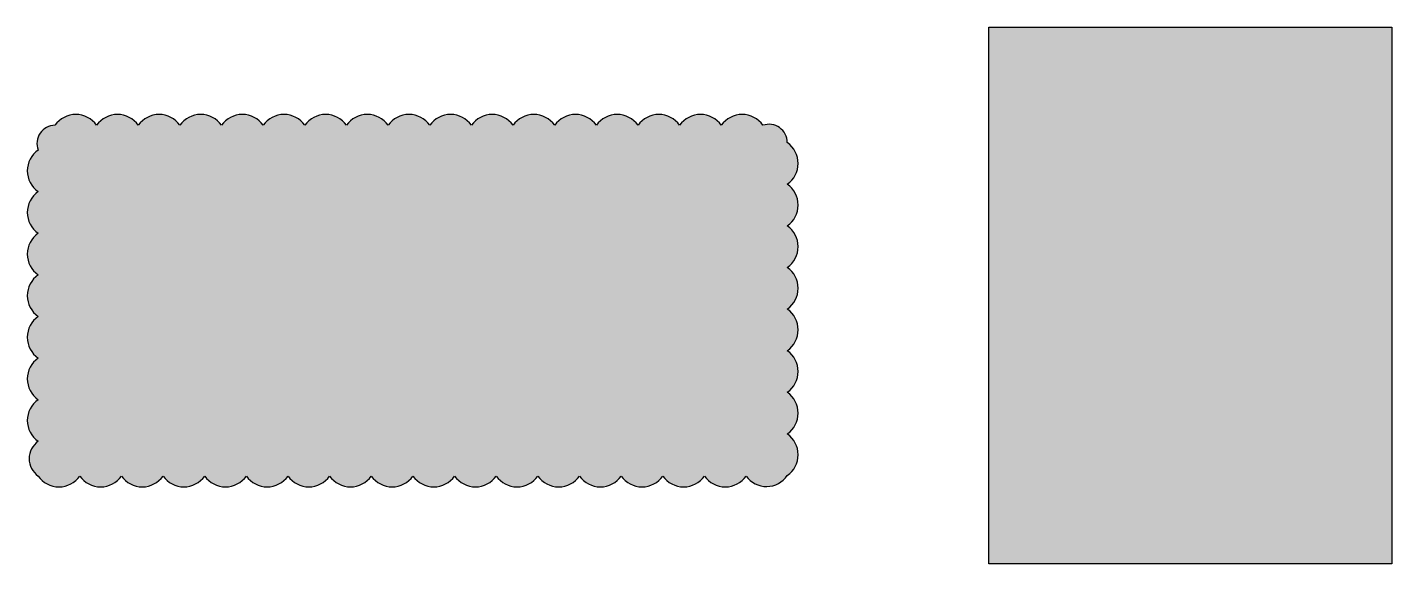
# Model space of a CAD drawing. Header units: inches. Extents: x 6.9 to 23.3, y 13.7 to 20.2.
import ezdxf

# ---------------------------------------------------------------- set-up
doc = ezdxf.new("R2010")
doc.units = ezdxf.units.IN
doc.header["$MEASUREMENT"] = 0

msp = doc.modelspace()

# ---------------------------------------------------------------- hatches: boundary and pattern name
at = {"true_color": 0x1ae464, "transparency": 33554661}
h = msp.add_hatch(color=112, dxfattribs=at)
h.dxf.hatch_style = 1
h.set_gradient(color1=(0, 0, 255), color2=(255, 255, 0), rotation=5.1, tint=1, name='INVCYLINDER')
h.paths.add_polyline_path([(18.467, 20.183), (23.305, 20.183), (23.305, 13.737), (18.467, 13.737)])
h = msp.add_hatch(color=256)
h.dxf.hatch_style = 1
h.set_gradient(color1=(0, 0, 255), color2=(255, 255, 0), tint=1)
h.paths.add_polyline_path([(10.756, 19.005, 0.520567), (10.256, 19.005, 0.520567), (9.756, 19.005, 0.520567), (9.256, 19.005, 0.520567), (8.756, 19.005, 0.520567), (8.256, 19.005, 0.520567), (7.756, 19.005, 0.520567), (7.256, 19.005, 0.520567), (7.054, 18.708, 0.520567), (7.054, 18.208, 0.520567), (7.054, 17.708, 0.520567), (7.054, 17.208, 0.520567), (7.054, 16.708, 0.520567), (7.054, 16.208, 0.520567), (7.054, 15.708, 0.520567), (7.054, 15.208, 0.520567), (7.054, 14.791, 0.520567), (7.554, 14.791, 0.520567), (8.054, 14.791, 0.520567), (8.554, 14.791, 0.520567), (9.054, 14.791, 0.520567), (9.554, 14.791, 0.520567), (10.054, 14.791, 0.520567), (10.554, 14.791, 0.520567), (11.054, 14.791, 0.520567), (11.554, 14.791, 0.520567), (12.054, 14.791, 0.520567), (12.554, 14.791, 0.520567), (13.054, 14.791, 0.520567), (13.554, 14.791, 0.520567), (14.054, 14.791, 0.520567), (14.554, 14.791, 0.520567), (15.054, 14.791, 0.520567), (15.554, 14.791, 0.520567), (16.048, 14.797, 0.520567), (16.048, 15.297, 0.520567), (16.048, 15.797, 0.520567), (16.048, 16.297, 0.520567), (16.048, 16.797, 0.520567), (16.048, 17.297, 0.520567), (16.048, 17.797, 0.520567), (16.048, 18.297, 0.520567), (16.048, 18.797, 0.520567), (15.756, 19.005, 0.520567), (15.256, 19.005, 0.520567), (14.756, 19.005, 0.520567), (14.256, 19.005, 0.520567), (13.756, 19.005, 0.520567), (13.256, 19.005, 0.520567), (12.756, 19.005, 0.520567), (12.256, 19.005, 0.520567), (11.756, 19.005, 0.520567), (11.256, 19.005, 0.520567)])

# ---------------------------------------------------------------- linework, layer by layer
at = {"color": 112, "true_color": 0x1ae464}
msp.add_lwpolyline([(18.467, 20.183), (23.305, 20.183), (23.305, 13.737), (18.467, 13.737)], close=True, dxfattribs=at)
msp.add_lwpolyline([(7.054, 14.791, 0.520567), (7.554, 14.791, 0.520567), (8.054, 14.791, 0.520567), (8.554, 14.791, 0.520567), (9.054, 14.791, 0.520567), (9.554, 14.791, 0.520567), (10.054, 14.791, 0.520567), (10.554, 14.791, 0.520567), (11.054, 14.791, 0.520567), (11.554, 14.791, 0.520567), (12.054, 14.791, 0.520567), (12.554, 14.791, 0.520567), (13.054, 14.791, 0.520567), (13.554, 14.791, 0.520567), (14.054, 14.791, 0.520567), (14.554, 14.791, 0.520567), (15.054, 14.791, 0.520567), (15.554, 14.791, 0.520567), (16.048, 14.797, 0.520567), (16.048, 15.297, 0.520567), (16.048, 15.797, 0.520567), (16.048, 16.297, 0.520567), (16.048, 16.797, 0.520567), (16.048, 17.297, 0.520567), (16.048, 17.797, 0.520567), (16.048, 18.297, 0.520567), (16.048, 18.797, 0.520567), (15.756, 19.005, 0.520567), (15.256, 19.005, 0.520567), (14.756, 19.005, 0.520567), (14.256, 19.005, 0.520567), (13.756, 19.005, 0.520567), (13.256, 19.005, 0.520567), (12.756, 19.005, 0.520567), (12.256, 19.005, 0.520567), (11.756, 19.005, 0.520567), (11.256, 19.005, 0.520567), (10.756, 19.005, 0.520567), (10.256, 19.005, 0.520567), (9.756, 19.005, 0.520567), (9.256, 19.005, 0.520567), (8.756, 19.005, 0.520567), (8.256, 19.005, 0.520567), (7.756, 19.005, 0.520567), (7.256, 19.005, 0.520567), (7.054, 18.708, 0.520567), (7.054, 18.208, 0.520567), (7.054, 17.708, 0.520567), (7.054, 17.208, 0.520567), (7.054, 16.708, 0.520567), (7.054, 16.208, 0.520567), (7.054, 15.708, 0.520567), (7.054, 15.208, 0.520567)], format="xyb", close=True)

doc.saveas('drawing.dxf')
